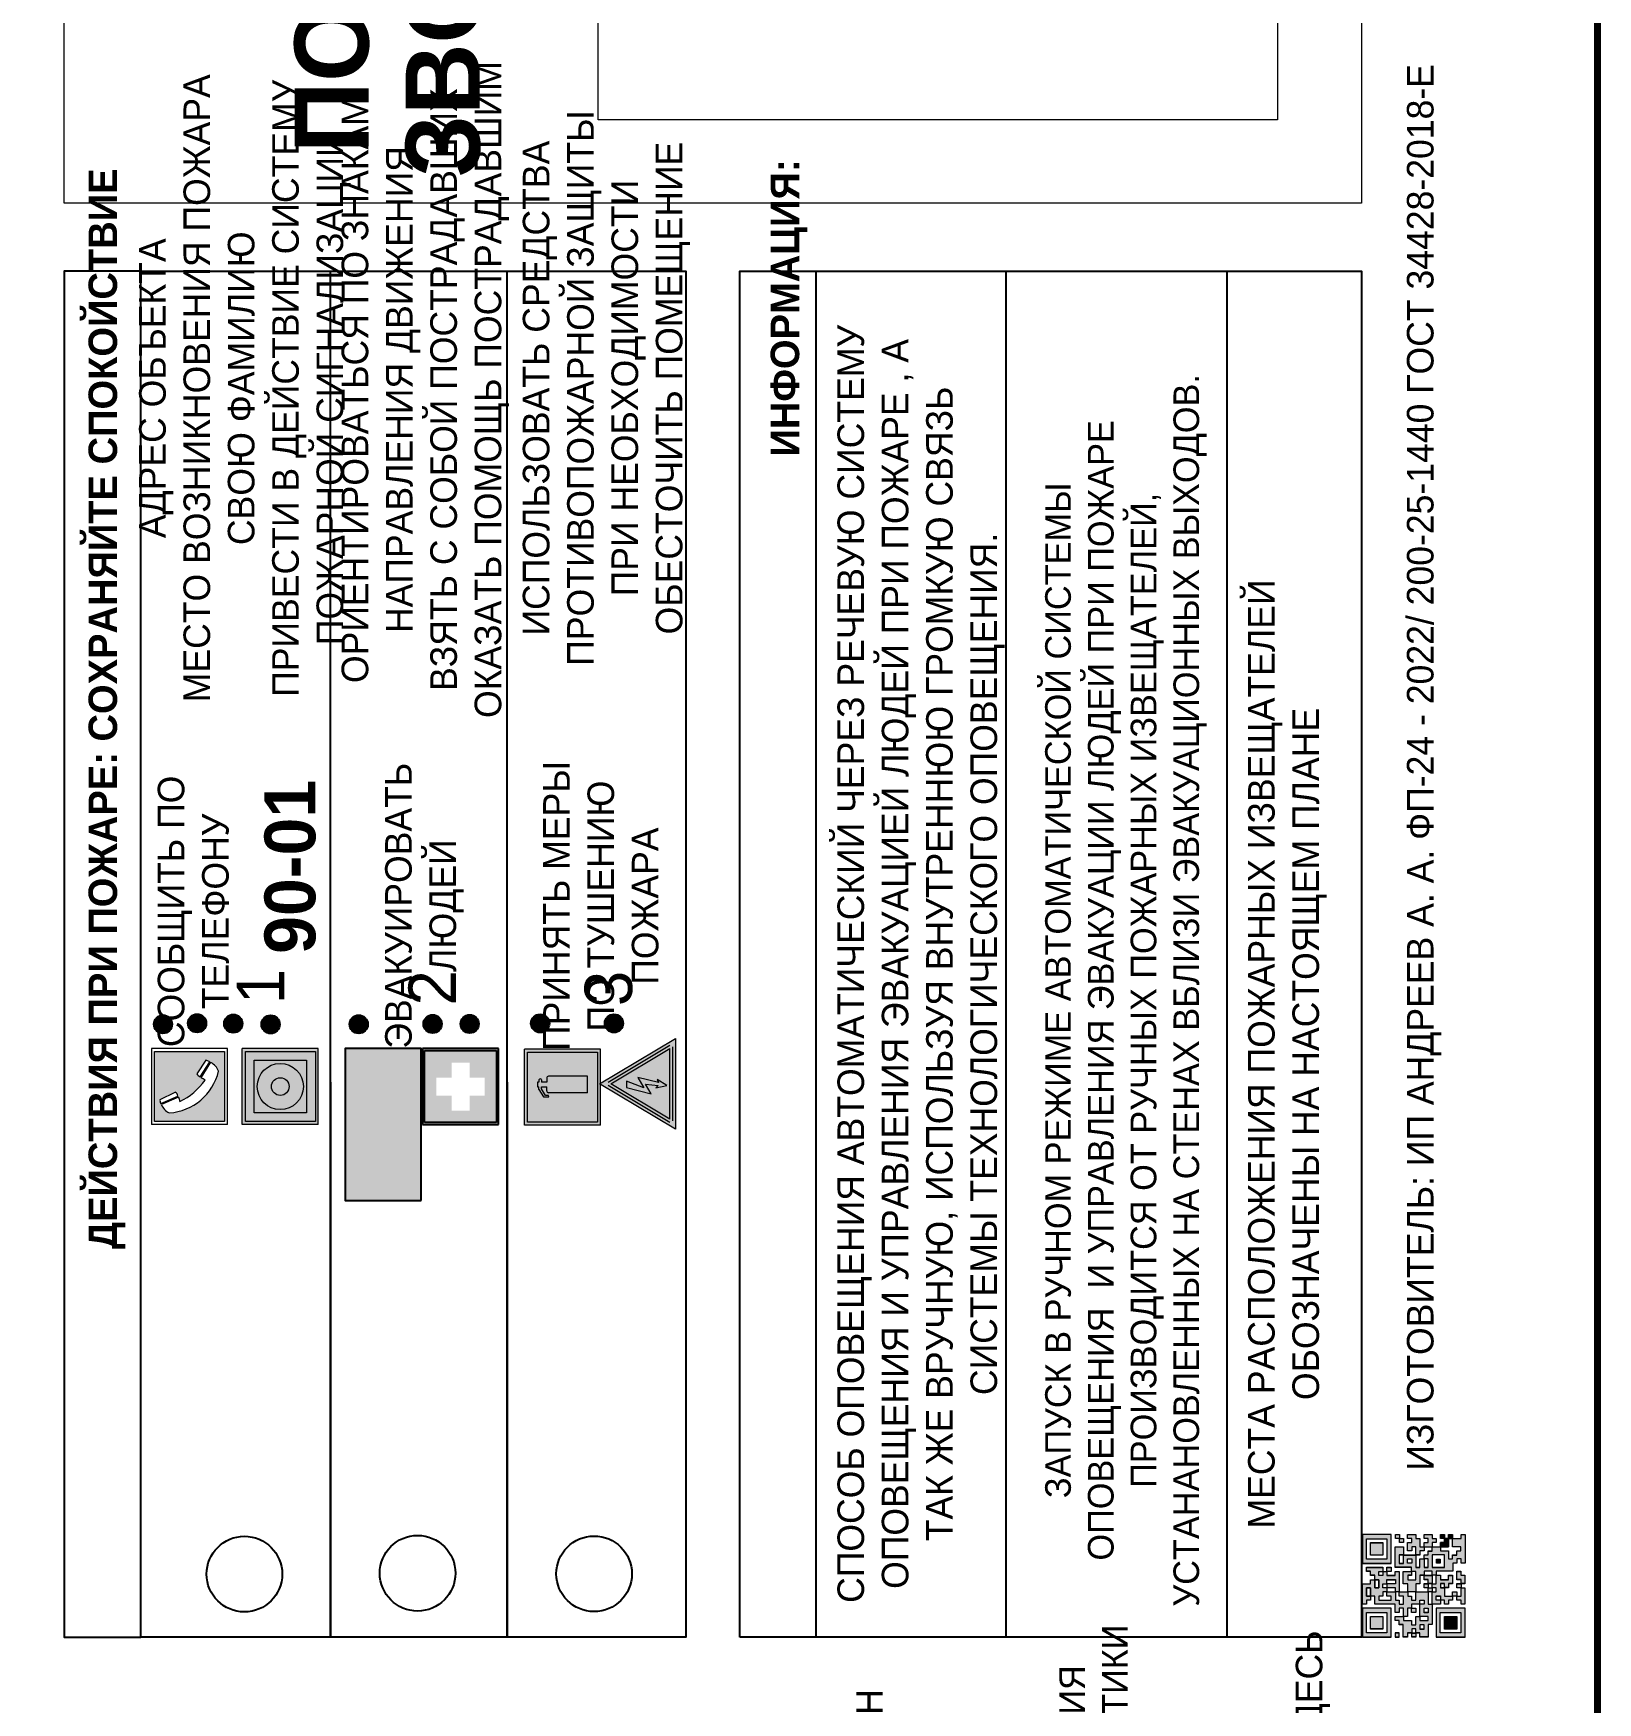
# Model space of a CAD drawing. Header units: millimetres. Extents: x 13114 to 67229, y 22859 to 38520.
# Drawn here: x 27997.8 to 28162.5, y 25078.1 to 25253.8 of the extents above; entities that cross this region are included whole.
import ezdxf

# ---------------------------------------------------------------- set-up
doc = ezdxf.new("R2010")
doc.units = ezdxf.units.MM
doc.styles.add('обычный', font='arial.ttf')

# ---------------------------------------------------------------- blocks, each defined once
blk = doc.blocks.new('A$C3E6D3DDE')
at = {"lineweight": 5}
h = blk.add_hatch(color=40, dxfattribs=at)
h.paths.add_polyline_path([(24.1, 1.45), (16.46, -11.35), (31.74, -11.35)])
h.paths.add_polyline_path([(24.09, -0.46), (30.03, -10.41), (18.14, -10.41)], flags=16)
h.paths.add_polyline_path([(24.54, -3.08), (23.41, -6.02), (25.13, -5.01), (24.33, -8.5), (24.82, -8.27), (23.79, -9.86), (23.4, -8.04), (23.8, -8.43), (24.04, -6.29), (22.39, -7.25), (23.44, -3.08)], flags=0)
h = blk.add_hatch(color=256, dxfattribs=at)
h.paths.add_polyline_path([(24.37, 0.03, 0.567511), (23.82, 0.03), (17.59, -10.4, 0.582454), (17.86, -10.88), (30.32, -10.88, 0.582149), (30.6, -10.4)])
h.paths.add_polyline_path([(24.09, -0.46), (18.14, -10.41), (30.03, -10.41)], flags=16)
h.paths.add_polyline_path([(24.54, -3.08), (23.41, -6.02), (25.13, -5.01), (24.33, -8.5), (24.82, -8.27), (23.79, -9.86), (23.4, -8.04), (23.8, -8.43), (24.04, -6.29), (22.39, -7.25), (23.44, -3.08)], flags=0)
h = blk.add_hatch(color=40, dxfattribs=at)
h.paths.add_polyline_path([(24.09, -0.46), (18.14, -10.41), (30.03, -10.41)])
h.paths.add_polyline_path([(24.82, -8.27), (23.79, -9.86), (23.4, -8.04), (23.8, -8.43), (24.04, -6.29), (22.39, -7.25), (23.44, -3.08), (24.54, -3.08), (23.41, -6.02), (25.13, -5.01), (24.33, -8.5)], flags=16)
at = {"color": 40, "lineweight": 5}
for p, q in [((16.46, -11.35), (24.1, 1.45)), ((24.1, 1.45), (31.74, -11.35))]:
    blk.add_line(p, q, dxfattribs=at)
at = {"lineweight": 5}
for p, q in [((17.59, -10.4), (23.82, 0.03)), ((24.37, 0.03), (30.6, -10.4)), ((18.14, -10.41), (24.09, -0.46)), ((24.09, -0.46), (30.03, -10.41)), ((23.44, -3.08), (22.39, -7.25)), ((23.41, -6.02), (24.54, -3.08)), ((25.13, -5.01), (23.41, -6.02)), ((24.54, -3.08), (23.44, -3.08)), ((24.33, -8.5), (25.13, -5.01)), ((22.39, -7.25), (24.04, -6.29)), ((23.8, -8.43), (23.4, -8.04)), ((23.4, -8.04), (23.79, -9.86)), ((23.79, -9.86), (24.82, -8.27)), ((24.04, -6.29), (23.8, -8.43)), ((24.82, -8.27), (24.33, -8.5)), ((17.86, -10.88), (30.32, -10.88)), ((18.14, -10.41), (30.03, -10.41))]:
    blk.add_line(p, q, dxfattribs=at)
at = {"color": 50, "lineweight": 5}
blk.add_line((31.74, -11.35), (16.46, -11.35), dxfattribs=at)
blk = doc.blocks.new('QR')
at = {"lineweight": 0}
h = blk.add_hatch(color=256, dxfattribs=at)
h.dxf.hatch_style = 1
h.paths.add_polyline_path([(9241.16, 2687.38), (9242.01, 2687.38), (9242.01, 2687.83), (9241.59, 2687.83), (9241.59, 2688.68), (9239.45, 2688.68), (9239.45, 2688.25), (9239.86, 2688.25), (9239.86, 2687.83), (9240.29, 2687.83), (9240.29, 2688.25), (9241.16, 2688.25), (9241.16, 2687.83), (9240.29, 2687.83), (9240.29, 2687.38), (9239.45, 2687.38), (9239.45, 2685.22), (9238.57, 2685.22), (9238.57, 2684.8), (9239.02, 2684.8), (9239.02, 2684.37), (9238.13, 2684.37), (9238.13, 2683.92), (9239.02, 2683.92), (9239.02, 2683.5), (9239.44, 2683.5), (9239.44, 2682.64), (9239.87, 2682.64), (9239.87, 2682.18), (9239.44, 2682.18), (9239.44, 2682.64), (9238.13, 2682.64), (9238.13, 2681.76), (9237.71, 2681.76), (9237.71, 2682.64), (9238.13, 2682.64), (9238.13, 2683.07), (9237.27, 2683.07), (9237.27, 2683.51), (9237.71, 2683.51), (9237.71, 2684.37), (9238.13, 2684.37), (9238.13, 2685.22), (9237.71, 2685.22), (9237.71, 2684.8), (9237.28, 2684.8), (9237.28, 2684.38), (9235.98, 2684.38), (9235.98, 2683.92), (9236.4, 2683.92), (9236.4, 2683.49), (9236.84, 2683.49), (9236.84, 2683.07), (9236.4, 2683.07), (9236.4, 2682.64), (9235.98, 2682.64), (9235.98, 2681.76), (9237.29, 2681.76), (9237.29, 2681.33), (9239.43, 2681.33), (9239.43, 2681.76), (9240.74, 2681.76), (9240.74, 2683.05), (9239.87, 2683.05), (9239.87, 2683.5), (9240.29, 2683.5), (9240.29, 2683.91), (9240.74, 2683.91), (9240.74, 2684.81), (9240.29, 2684.81), (9240.29, 2684.79), (9240.29, 2684.37), (9239.45, 2684.37), (9239.45, 2684.8), (9239.87, 2684.8), (9239.87, 2685.21), (9240.74, 2685.21), (9240.74, 2686.1), (9240.29, 2686.1), (9240.29, 2685.64), (9239.86, 2685.64), (9239.86, 2686.95), (9240.29, 2686.95), (9240.29, 2686.52), (9240.74, 2686.52), (9240.74, 2686.1), (9241.16, 2686.1), (9241.16, 2686.53), (9241.59, 2686.53), (9241.59, 2686.1), (9242.02, 2686.1), (9242.02, 2685.21), (9241.59, 2685.21), (9241.59, 2686.1), (9241.16, 2686.1), (9241.16, 2685.21), (9240.74, 2685.21), (9240.74, 2684.81), (9242.89, 2684.81), (9242.89, 2685.22), (9242.47, 2685.22), (9242.47, 2686.11), (9242.89, 2686.11), (9242.89, 2686.52), (9242.46, 2686.52), (9242.46, 2686.95), (9242.89, 2686.95), (9242.89, 2686.52), (9243.32, 2686.52), (9243.32, 2688.26), (9242.9, 2688.26), (9242.9, 2687.83), (9242.47, 2687.83), (9242.47, 2687.38), (9242.01, 2687.38), (9242.01, 2686.94), (9241.16, 2686.94)])
h.paths.add_polyline_path([(9239.02, 2682.18), (9239.02, 2681.76), (9238.54, 2681.76), (9238.54, 2682.18)], flags=16)
h.paths.add_polyline_path([(9237.27, 2682.65), (9237.27, 2682.19), (9236.83, 2682.19), (9236.83, 2682.65)], flags=16)
h = blk.add_hatch(color=256, dxfattribs=at)
h.dxf.hatch_style = 1
h.paths.add_polyline_path([(9238.15, 2687.83), (9236.83, 2687.83), (9236.83, 2686.52), (9238.15, 2686.52)], flags=0)
h.paths.add_polyline_path([(9239.01, 2685.65), (9239.01, 2688.68), (9235.98, 2688.68), (9235.98, 2685.65)])
h.paths.add_polyline_path([(9236.41, 2686.1), (9236.41, 2688.26), (9238.56, 2688.26), (9238.56, 2686.1)], flags=16)
h.paths.add_polyline_path([(9236.83, 2686.52), (9236.83, 2687.83), (9238.15, 2687.83), (9238.15, 2686.52)], flags=0)
h = blk.add_hatch(color=256, dxfattribs=at)
h.dxf.hatch_style = 1
h.paths.add_polyline_path([(9238.15, 2686.52), (9238.15, 2687.83), (9236.83, 2687.83), (9236.83, 2686.52)])
h.paths.add_polyline_path([(9245.91, 2686.52), (9245.91, 2687.83), (9244.59, 2687.83), (9244.59, 2686.52)], flags=0)
h.paths.add_polyline_path([(9246.77, 2685.65), (9246.77, 2688.68), (9243.74, 2688.68), (9243.74, 2685.65)])
h.paths.add_polyline_path([(9244.17, 2686.1), (9244.17, 2688.26), (9246.32, 2688.26), (9246.32, 2686.1)], flags=16)
h.paths.add_polyline_path([(9244.59, 2686.52), (9244.59, 2687.83), (9245.91, 2687.83), (9245.91, 2686.52)], flags=0)
h = blk.add_hatch(color=256, dxfattribs=at)
h.dxf.hatch_style = 1
h.paths.add_polyline_path([(9240.75, 2681.76), (9240.75, 2681.35), (9241.17, 2681.35), (9241.17, 2681.76)])
h.paths.add_polyline_path([(9241.6, 2682.18), (9241.17, 2682.18), (9241.17, 2681.76), (9241.6, 2681.76)])
h.paths.add_polyline_path([(9242.47, 2681.34), (9242.47, 2682.19), (9242.02, 2682.19), (9242.02, 2681.76), (9241.6, 2681.76), (9241.6, 2681.34)])
h.paths.add_polyline_path([(9239.87, 2678.3), (9239.44, 2678.3), (9239.44, 2677.89), (9241.17, 2677.89), (9241.17, 2678.3), (9240.28, 2678.3), (9240.28, 2678.73), (9239.87, 2678.73)])
h.paths.add_polyline_path([(9240.75, 2678.73), (9240.75, 2679.19), (9240.28, 2679.19), (9240.28, 2678.73)])
h.paths.add_polyline_path([(9241.6, 2678.73), (9241.17, 2678.73), (9241.17, 2678.3), (9241.6, 2678.3)])
h.paths.add_polyline_path([(9242.02, 2678.3), (9241.6, 2678.3), (9241.6, 2677.89), (9242.48, 2677.89), (9242.48, 2678.31), (9242.9, 2678.31), (9242.9, 2678.73), (9242.02, 2678.73)])
h.paths.add_polyline_path([(9246.36, 2684.37), (9246.36, 2684.79), (9245.93, 2684.79), (9245.93, 2684.37)])
h.paths.add_polyline_path([(9246.78, 2685.2), (9246.36, 2685.2), (9246.36, 2684.79), (9246.78, 2684.79)])
h.paths.add_polyline_path([(9245.91, 2687.83), (9244.59, 2687.83), (9244.59, 2686.52), (9245.91, 2686.52)])
h = blk.add_hatch(color=256, dxfattribs=at)
h.dxf.hatch_style = 1
h.paths.add_polyline_path([(9243.32, 2686.11), (9242.89, 2686.11), (9242.89, 2685.64), (9243.32, 2685.64)])
h.paths.add_polyline_path([(9239.02, 2683.07), (9239.02, 2683.5), (9238.56, 2683.5), (9238.56, 2683.07)])
h.paths.add_polyline_path([(9236.4, 2684.8), (9236.4, 2685.22), (9235.98, 2685.22), (9235.98, 2684.8)])
h.paths.add_polyline_path([(9236.4, 2683.07), (9236.4, 2683.49), (9235.98, 2683.49), (9235.98, 2683.07)])
h = blk.add_hatch(color=256, dxfattribs=at)
h.dxf.hatch_style = 1
h.paths.add_polyline_path([(9243.32, 2682.64), (9243.32, 2683.07), (9244.62, 2683.07), (9244.62, 2684.37), (9243.74, 2684.37), (9243.74, 2684.8), (9244.62, 2684.8), (9244.62, 2684.37), (9245.48, 2684.37), (9245.48, 2685.22), (9243.32, 2685.22), (9243.32, 2683.5), (9242.89, 2683.5), (9242.89, 2683.06), (9242.01, 2683.06), (9242.01, 2683.91), (9242.47, 2683.91), (9242.47, 2683.5), (9242.89, 2683.5), (9242.89, 2684.38), (9241.59, 2684.38), (9241.59, 2683.91), (9240.74, 2683.91), (9240.74, 2683.05), (9241.59, 2683.05), (9241.59, 2682.64), (9242.47, 2682.64), (9242.47, 2682.19), (9242.91, 2682.19), (9242.91, 2681.34), (9242.48, 2681.34), (9242.48, 2680.91), (9242.91, 2680.91), (9242.91, 2679.17), (9243.75, 2679.17), (9243.75, 2678.73), (9244.2, 2678.73), (9244.2, 2678.3), (9243.75, 2678.3), (9243.75, 2677.88), (9246.78, 2677.88), (9246.78, 2678.3), (9246.35, 2678.3), (9246.35, 2679.19), (9245.48, 2679.19), (9245.48, 2678.31), (9245.05, 2678.31), (9245.05, 2678.73), (9244.62, 2678.73), (9244.62, 2679.19), (9244.2, 2679.19), (9244.2, 2679.61), (9245.05, 2679.61), (9245.05, 2680.46), (9245.48, 2680.46), (9245.48, 2681.34), (9245.04, 2681.34), (9245.04, 2681.76), (9244.63, 2681.76), (9244.63, 2682.19), (9244.21, 2682.19), (9244.21, 2681.76), (9243.32, 2681.76), (9243.32, 2682.19), (9244.21, 2682.19), (9244.21, 2682.64)])
h.paths.add_polyline_path([(9243.75, 2683.49), (9243.75, 2683.92), (9244.21, 2683.92), (9244.21, 2683.49)], flags=16)
h.paths.add_polyline_path([(9243.32, 2681.34), (9244.63, 2681.34), (9244.63, 2680.04), (9243.32, 2680.04)], flags=16)
h.paths.add_polyline_path([(9243.76, 2680.89), (9244.18, 2680.89), (9244.18, 2680.48), (9243.76, 2680.48)], flags=0)
h = blk.add_hatch(color=256, dxfattribs=at)
h.dxf.hatch_style = 1
h.paths.add_polyline_path([(9246.36, 2683.07), (9246.78, 2683.07), (9246.78, 2683.92), (9246.36, 2683.92), (9246.36, 2683.49), (9245.92, 2683.49), (9245.92, 2683.92), (9245.06, 2683.92), (9245.06, 2683.49), (9245.48, 2683.49), (9245.48, 2683.07), (9244.62, 2683.07), (9244.62, 2682.65), (9245.05, 2682.65), (9245.05, 2682.18), (9245.48, 2682.18), (9245.48, 2682.65), (9246.36, 2682.65)])
h.paths.add_polyline_path([(9246.78, 2682.18), (9246.36, 2682.18), (9246.36, 2681.75), (9245.92, 2681.75), (9245.92, 2682.18), (9245.48, 2682.18), (9245.48, 2681.34), (9245.48, 2681.34), (9245.94, 2681.34), (9245.94, 2680.91), (9246.36, 2680.91), (9246.36, 2681.34), (9246.78, 2681.34)])
h = blk.add_hatch(color=256, dxfattribs=at)
h.dxf.hatch_style = 1
h.paths.add_polyline_path([(9235.98, 2680.9), (9235.98, 2677.86), (9239.02, 2677.86), (9239.02, 2680.9)])
h.paths.add_polyline_path([(9238.57, 2680.48), (9238.57, 2678.32), (9236.41, 2678.32), (9236.41, 2680.48)], flags=16)
h.paths.add_polyline_path([(9238.15, 2680.05), (9238.15, 2678.74), (9236.83, 2678.74), (9236.83, 2680.05)], flags=0)
h = blk.add_hatch(color=256, dxfattribs=at)
h.dxf.hatch_style = 1
h.paths.add_polyline_path([(9238.15, 2680.05), (9236.83, 2680.05), (9236.83, 2678.74), (9238.15, 2678.74)])
h = blk.add_hatch(color=256, dxfattribs=at)
h.dxf.hatch_style = 1
h.paths.add_polyline_path([(9242.02, 2680.46), (9242.48, 2680.46), (9242.48, 2680.91), (9241.58, 2680.91), (9241.58, 2681.35), (9241.17, 2681.35), (9241.17, 2680.91), (9240.75, 2680.91), (9240.75, 2681.33), (9239.43, 2681.33), (9239.43, 2680.46), (9239.86, 2680.46), (9239.86, 2680.92), (9240.3, 2680.92), (9240.3, 2680.46), (9239.86, 2680.46), (9239.86, 2680.04), (9239.44, 2680.04), (9239.44, 2679.62), (9239.86, 2679.62), (9239.86, 2679.19), (9240.29, 2679.19), (9240.29, 2680.03), (9241.18, 2680.03), (9241.18, 2680.47), (9241.6, 2680.47), (9241.6, 2680.03), (9241.18, 2680.03), (9241.18, 2679.61), (9241.6, 2679.61), (9241.6, 2679.19), (9242.47, 2679.19), (9242.47, 2679.6), (9242.02, 2679.6)])
h = blk.add_hatch(color=256, dxfattribs=at)
h.dxf.hatch_style = 1
h.paths.add_polyline_path([(9244.18, 2680.48), (9244.18, 2680.89), (9243.76, 2680.89), (9243.76, 2680.48)])
h = blk.add_hatch(color=256, dxfattribs=at)
h.dxf.hatch_style = 1
h.paths.add_polyline_path([(9245.93, 2680.04), (9245.93, 2680.46), (9245.48, 2680.46), (9245.48, 2679.62), (9246.35, 2679.62), (9246.35, 2680.04)])
h.paths.add_polyline_path([(9246.78, 2680.04), (9246.78, 2680.46), (9246.35, 2680.46), (9246.35, 2680.04)])
h.paths.add_polyline_path([(9246.78, 2679.18), (9246.78, 2679.62), (9246.35, 2679.62), (9246.35, 2679.18)])
for points in [[(9237.71, 2685.22), (9238.13, 2685.22), (9238.13, 2684.37), (9237.71, 2684.37), (9237.71, 2683.51), (9237.27, 2683.51), (9237.27, 2683.07), (9238.13, 2683.07), (9238.13, 2682.64), (9237.71, 2682.64), (9237.71, 2681.76), (9238.13, 2681.76), (9238.13, 2682.64), (9239.44, 2682.64), (9239.44, 2683.5), (9239.02, 2683.5), (9239.02, 2683.07), (9238.56, 2683.07), (9238.56, 2683.5), (9239.02, 2683.5), (9239.02, 2683.92), (9238.13, 2683.92), (9238.13, 2684.37), (9239.02, 2684.37), (9239.02, 2684.8), (9238.57, 2684.8), (9238.57, 2685.22), (9239.45, 2685.22), (9239.45, 2687.38), (9240.29, 2687.38), (9240.29, 2687.83), (9239.86, 2687.83), (9239.86, 2688.25), (9239.45, 2688.25), (9239.45, 2688.68), (9241.59, 2688.68), (9241.59, 2687.83), (9242.01, 2687.83), (9242.01, 2687.38), (9242.47, 2687.38), (9242.47, 2687.83), (9242.9, 2687.83), (9242.9, 2688.26), (9243.32, 2688.26), (9243.32, 2686.52), (9242.89, 2686.52), (9242.89, 2686.11), (9243.32, 2686.11), (9243.32, 2685.64), (9242.89, 2685.64), (9242.89, 2686.11), (9242.47, 2686.11), (9242.47, 2685.22), (9242.89, 2685.22), (9242.89, 2684.81), (9240.74, 2684.81), (9240.74, 2683.91), (9241.59, 2683.91), (9241.59, 2684.38), (9242.89, 2684.38), (9242.89, 2683.5), (9242.47, 2683.5), (9242.47, 2683.91), (9242.01, 2683.91), (9242.01, 2683.06), (9242.89, 2683.06), (9242.89, 2683.5), (9243.32, 2683.5), (9243.32, 2685.22), (9245.48, 2685.22), (9245.48, 2684.37), (9244.62, 2684.37), (9244.62, 2683.07), (9245.48, 2683.07), (9245.48, 2683.49), (9245.06, 2683.49), (9245.06, 2683.92), (9245.92, 2683.92), (9245.92, 2683.49), (9246.36, 2683.49), (9246.36, 2683.92), (9246.78, 2683.92), (9246.78, 2683.07), (9246.36, 2683.07), (9246.36, 2682.65), (9245.48, 2682.65), (9245.48, 2682.18), (9245.92, 2682.18), (9245.92, 2681.75), (9246.36, 2681.75), (9246.36, 2682.18), (9246.78, 2682.18), (9246.78, 2681.34), (9246.36, 2681.34), (9246.36, 2680.91), (9245.94, 2680.91), (9245.94, 2681.34), (9245.48, 2681.34), (9245.48, 2680.46), (9245.93, 2680.46), (9245.93, 2680.04), (9246.35, 2680.04), (9246.35, 2680.46), (9246.78, 2680.46), (9246.78, 2680.04), (9246.78, 2680.04), (9246.35, 2680.04), (9246.35, 2679.62), (9246.78, 2679.62), (9246.78, 2679.18), (9246.35, 2679.18), (9246.35, 2678.3), (9246.78, 2678.3), (9246.78, 2677.88), (9243.75, 2677.88), (9243.75, 2678.3), (9244.2, 2678.3), (9244.2, 2678.73), (9243.75, 2678.73), (9243.75, 2679.17), (9242.91, 2679.17), (9242.91, 2680.91), (9242.48, 2680.91), (9242.48, 2680.46), (9242.02, 2680.46), (9242.02, 2679.6), (9242.47, 2679.6), (9242.47, 2679.19), (9241.6, 2679.19), (9241.6, 2679.61), (9241.18, 2679.61), (9241.18, 2680.03), (9240.29, 2680.03), (9240.29, 2679.19), (9240.75, 2679.19), (9240.75, 2678.73), (9240.28, 2678.73), (9240.28, 2678.3), (9241.17, 2678.3), (9241.17, 2678.73), (9241.6, 2678.73), (9241.6, 2678.3), (9242.02, 2678.3), (9242.02, 2678.73), (9242.9, 2678.73), (9242.9, 2678.31), (9242.48, 2678.31), (9242.48, 2677.89), (9241.6, 2677.89), (9241.6, 2678.3), (9241.17, 2678.3), (9241.17, 2677.89), (9239.44, 2677.89), (9239.44, 2678.3), (9239.87, 2678.3), (9239.87, 2678.73), (9240.28, 2678.73), (9240.28, 2679.19), (9240.29, 2679.19), (9239.86, 2679.19), (9239.86, 2679.62), (9239.44, 2679.62), (9239.44, 2680.04), (9239.86, 2680.04), (9239.86, 2680.46), (9239.43, 2680.46), (9239.43, 2681.33), (9237.29, 2681.33), (9237.29, 2681.76), (9235.98, 2681.76), (9235.98, 2682.64), (9236.4, 2682.64), (9236.4, 2683.07), (9235.98, 2683.07), (9235.98, 2683.49), (9236.4, 2683.49), (9236.4, 2683.92), (9235.98, 2683.92), (9235.98, 2684.38), (9237.28, 2684.38), (9237.28, 2684.8), (9237.71, 2684.8), (9237.71, 2685.22), (9237.92, 2685.22)], [(9240.74, 2686.1), (9240.74, 2686.52), (9240.29, 2686.52), (9240.29, 2686.95), (9239.86, 2686.95), (9239.86, 2685.64), (9240.29, 2685.64), (9240.29, 2686.1), (9240.74, 2686.1), (9240.74, 2686.52)], [(9240.74, 2685.21), (9239.87, 2685.21), (9239.87, 2684.8), (9239.45, 2684.8), (9239.45, 2684.37), (9240.29, 2684.37), (9240.29, 2684.79), (9240.29, 2684.81), (9240.74, 2684.81), (9240.74, 2685.21), (9239.87, 2685.21)], [(9240.74, 2683.91), (9240.29, 2683.91), (9240.29, 2683.5), (9239.87, 2683.5), (9239.87, 2683.05), (9240.74, 2683.05), (9240.74, 2683.91)], [(9244.62, 2684.37), (9244.62, 2684.8), (9243.74, 2684.8), (9243.74, 2684.37), (9244.62, 2684.37)], [(9240.74, 2683.05), (9240.74, 2681.76), (9239.43, 2681.76), (9239.43, 2681.33), (9240.75, 2681.33), (9240.75, 2681.35), (9240.75, 2680.91), (9241.17, 2680.91), (9241.17, 2681.35), (9241.58, 2681.35), (9241.58, 2680.91), (9242.48, 2680.91), (9242.48, 2681.34), (9242.91, 2681.34), (9242.91, 2682.19), (9242.47, 2682.19), (9242.47, 2682.64), (9241.59, 2682.64), (9241.59, 2683.05), (9240.74, 2683.05)], [(9241.6, 2681.76), (9242.02, 2681.76), (9242.02, 2682.19), (9242.47, 2682.19), (9242.47, 2681.34), (9241.6, 2681.34), (9241.6, 2681.76)], [(9244.62, 2683.07), (9243.32, 2683.07), (9243.32, 2682.64), (9244.21, 2682.64), (9244.21, 2682.19), (9243.32, 2682.19), (9243.32, 2681.76), (9244.21, 2681.76), (9244.21, 2682.19), (9244.63, 2682.19), (9244.63, 2681.76), (9245.04, 2681.76), (9245.04, 2681.34), (9245.48, 2681.34)], [(9245.48, 2682.18), (9245.05, 2682.18), (9245.05, 2682.65), (9244.62, 2682.65), (9244.62, 2683.07)], [(9245.48, 2682.18), (9245.48, 2681.34)], [(9239.86, 2680.46), (9239.86, 2680.92), (9240.3, 2680.92), (9240.3, 2680.46), (9239.86, 2680.46)], [(9245.48, 2680.46), (9245.05, 2680.46), (9245.05, 2679.61), (9244.2, 2679.61), (9244.2, 2679.19), (9244.62, 2679.19), (9244.62, 2678.73), (9245.05, 2678.73), (9245.05, 2678.31), (9245.48, 2678.31), (9245.48, 2679.19), (9246.35, 2679.19), (9246.35, 2679.07)], [(9246.35, 2679.62), (9245.48, 2679.62), (9245.48, 2680.46)], [(9245.48, 2680.46), (9245.48, 2679.62), (9246.35, 2679.62), (9246.35, 2680.04), (9245.93, 2680.04), (9245.93, 2680.46), (9245.48, 2680.46), (9245.48, 2679.62)], [(9246.35, 2679.62), (9246.35, 2679.18)]]:
    blk.add_lwpolyline(points, dxfattribs=at)
for points in [[(9235.98, 2685.65), (9239.01, 2685.65), (9239.01, 2688.68), (9235.98, 2688.68)], [(9243.74, 2685.65), (9246.77, 2685.65), (9246.77, 2688.68), (9243.74, 2688.68)], [(9236.41, 2688.26), (9238.56, 2688.26), (9238.56, 2686.1), (9236.41, 2686.1)], [(9236.83, 2687.83), (9238.15, 2687.83), (9238.15, 2686.52), (9236.83, 2686.52)], [(9240.29, 2687.83), (9241.16, 2687.83), (9241.16, 2688.25), (9240.29, 2688.25)], [(9240.29, 2688.25), (9241.16, 2688.25), (9241.16, 2687.83), (9240.29, 2687.83)], [(9242.01, 2687.38), (9241.16, 2687.38), (9241.16, 2686.94), (9242.01, 2686.94)], [(9241.16, 2687.38), (9242.01, 2687.38), (9242.01, 2686.94), (9241.16, 2686.94)], [(9242.89, 2686.52), (9242.46, 2686.52), (9242.46, 2686.95), (9242.89, 2686.95)], [(9244.17, 2688.26), (9246.32, 2688.26), (9246.32, 2686.1), (9244.17, 2686.1)], [(9244.59, 2687.83), (9245.91, 2687.83), (9245.91, 2686.52), (9244.59, 2686.52)], [(9235.98, 2684.8), (9236.4, 2684.8), (9236.4, 2685.22), (9235.98, 2685.22)], [(9241.16, 2686.1), (9240.74, 2686.1), (9240.74, 2685.21), (9241.16, 2685.21)], [(9241.16, 2686.53), (9241.59, 2686.53), (9241.59, 2686.1), (9241.16, 2686.1)], [(9241.59, 2686.1), (9242.02, 2686.1), (9242.02, 2685.21), (9241.59, 2685.21)], [(9246.36, 2685.2), (9246.78, 2685.2), (9246.78, 2684.79), (9246.36, 2684.79)], [(9236.4, 2683.07), (9236.84, 2683.07), (9236.84, 2683.49), (9236.4, 2683.49)], [(9243.75, 2683.92), (9244.21, 2683.92), (9244.21, 2683.49), (9243.75, 2683.49)], [(9245.93, 2684.79), (9246.36, 2684.79), (9246.36, 2684.37), (9245.93, 2684.37)], [(9236.83, 2682.19), (9237.27, 2682.19), (9237.27, 2682.65), (9236.83, 2682.65)], [(9238.54, 2682.18), (9239.02, 2682.18), (9239.02, 2681.76), (9238.54, 2681.76)], [(9239.44, 2682.64), (9239.87, 2682.64), (9239.87, 2682.18), (9239.44, 2682.18)], [(9240.75, 2681.76), (9241.17, 2681.76), (9241.17, 2681.35), (9240.75, 2681.35)], [(9241.17, 2682.18), (9241.6, 2682.18), (9241.6, 2681.76), (9241.17, 2681.76)], [(9235.98, 2677.86), (9239.02, 2677.86), (9239.02, 2680.9), (9235.98, 2680.9)], [(9236.41, 2680.48), (9238.57, 2680.48), (9238.57, 2678.32), (9236.41, 2678.32)], [(9236.83, 2680.05), (9238.15, 2680.05), (9238.15, 2678.74), (9236.83, 2678.74)], [(9241.18, 2680.03), (9241.6, 2680.03), (9241.6, 2680.47), (9241.18, 2680.47)], [(9243.32, 2680.04), (9244.63, 2680.04), (9244.63, 2681.34), (9243.32, 2681.34)], [(9243.76, 2680.89), (9244.18, 2680.89), (9244.18, 2680.48), (9243.76, 2680.48)]]:
    blk.add_lwpolyline(points, close=True, dxfattribs=at)
blk = doc.blocks.new('A$C456E1F9C')
at = {"lineweight": 5}
h = blk.add_hatch(color=242, dxfattribs=at)
h.paths.add_polyline_path([(0.51, -1.47), (0.51, -13.26), (12.29, -13.26), (12.29, -1.47)])
h.paths.add_polyline_path([(5.42, -4.95, -0.254479), (4.78, -5.4), (3.52, -2.53, -0.209735), (4.23, -2.4)], flags=16)
h.paths.add_polyline_path([(8.53, -8.6), (10.87, -10.17), (10.54, -10.76), (8.03, -9.13, -0.192251)], flags=16)
h.paths.add_polyline_path([(4.61, -5.49, 0.005518), (3.87, -5.72, 0.128647), (7.49, -10.01, 0.00809), (7.83, -9.33), (10.47, -10.97, -0.16736), (8.99, -12.25, -0.327862), (1.95, -3.95, -0.166952), (3.36, -2.62)], flags=16)
at = {"color": 242, "lineweight": 5}
for p, q in [((0, -13.77), (0, -0.97)), ((12.8, -0.97), (0, -0.97)), ((4.61, -5.49), (3.36, -2.62)), ((3.52, -2.53), (4.78, -5.4)), ((4.23, -2.4), (5.42, -4.95)), ((12.8, -13.77), (12.8, -0.97)), ((7.83, -9.33), (10.47, -10.97)), ((8.03, -9.13), (10.54, -10.76)), ((10.81, -10.12), (8.53, -8.6)), ((10.54, -10.76), (10.8, -10.3)), ((10.8, -10.3), (10.81, -10.12)), ((0, -13.77), (12.8, -13.77))]:
    blk.add_line(p, q, dxfattribs=at)
blk.add_lwpolyline([(0.51, -1.47), (12.29, -1.47), (12.29, -13.26), (0.51, -13.26)], close=True, dxfattribs=at)
for centre, radius, start, end in [((4.59, -5.34), 2.99, 114.2845, 152.1974), ((4.02, -3.27), 0.891, 76.3284, 123.7092), ((11.12, -3.31), 9.19, 183.9915, 256.6009), ((14.98, -39.1), 35.17, 107.1487, 108.4135), ((4.68, -4.59), 0.824, 276.9621, 334.0723), ((13.86, -0.94), 11.08, 205.5536, 234.8762), ((-13.31, 0.8), 23.44, 332.5487, 334.4027), ((8.94, -9.5), 0.989, 114.4092, 157.9388), ((7.87, -9.46), 3, 291.9291, 329.9329)]:
    blk.add_arc(centre, radius, start, end, dxfattribs=at)
blk = doc.blocks.new('A$C54414219')
at = {"true_color": 0xffffff}
h = blk.add_hatch(color=7, dxfattribs=at)
h.paths.add_polyline_path([(2.39, -9.45), (2.39, -18.3), (11.23, -18.3), (11.23, -9.45)], flags=0)
h.paths.add_polyline_path([(10.71, -13.87, -1), (2.92, -13.87, -1)], flags=0)
h.paths.add_polyline_path([(8.3, -13.87, -1), (5.33, -13.87, -1)], flags=0)
h.paths.add_polyline_path([(0.41, -7.47), (0.41, -20.27), (13.21, -20.27), (13.21, -7.47)])
h.paths.add_polyline_path([(0.92, -19.77), (12.71, -19.77), (12.71, -7.98), (0.92, -7.98)], flags=16)
h.paths.add_polyline_path([(11.23, -9.45), (11.23, -18.3), (2.39, -18.3), (2.39, -9.45)], flags=0)
at = {"lineweight": 5}
h = blk.add_hatch(color=242, dxfattribs=at)
h.paths.add_polyline_path([(12.71, -7.98), (0.92, -7.98), (0.92, -19.77), (12.71, -19.77)])
h.paths.add_polyline_path([(11.23, -18.3), (2.39, -18.3), (2.39, -9.45), (11.23, -9.45)], flags=16)
h.paths.add_polyline_path([(10.71, -13.87, -1), (2.92, -13.87, -1)], flags=0)
h.paths.add_polyline_path([(8.3, -13.87, -1), (5.33, -13.87, -1)], flags=0)
at = {"true_color": 0xffffff}
h = blk.add_hatch(color=7, dxfattribs=at)
h.paths.add_polyline_path([(2.39, -9.45), (2.39, -18.3), (11.23, -18.3), (11.23, -9.45)])
h.paths.add_polyline_path([(10.71, -13.87, -1), (2.92, -13.87, -1)], flags=16)
h.paths.add_polyline_path([(8.3, -13.87, -1), (5.33, -13.87, -1)], flags=0)
at = {"lineweight": 5}
h = blk.add_hatch(color=242, dxfattribs=at)
h.paths.add_polyline_path([(2.92, -13.87, 1), (10.71, -13.87, 1)])
h.paths.add_polyline_path([(8.3, -13.87, -1), (5.33, -13.87, -1)], flags=16)
at = {"color": 242, "lineweight": 5}
for p, q in [((0.41, -20.27), (0.41, -7.47)), ((0.41, -7.47), (13.21, -7.47)), ((0.41, -7.47), (13.21, -7.47)), ((13.21, -20.27), (13.21, -7.47)), ((0.41, -20.27), (13.21, -20.27))]:
    blk.add_line(p, q, dxfattribs=at)
for points in [[(0.92, -7.98), (12.71, -7.98), (12.71, -19.77), (0.92, -19.77)], [(2.39, -9.45), (11.23, -9.45), (11.23, -18.3), (2.39, -18.3)]]:
    blk.add_lwpolyline(points, close=True, dxfattribs=at)
for radius in [3.89, 1.49]:
    blk.add_circle((6.81, -13.87), radius, dxfattribs=at)
blk = doc.blocks.new('A$C32E8229D')
at = {"true_color": 0xffffff}
blk.add_hatch(color=7, dxfattribs=at).paths.add_polyline_path([(0, 0), (0, -8), (16, -8), (16, 0)])
h = blk.add_hatch(color=126)
h.paths.add_polyline_path([(0.2, -0.2), (15.8, -0.2), (15.8, -7.8), (0.2, -7.8)])
h.paths.add_polyline_path([(13.49, -2.05), (12.08, -2.05), (11.37, -2.63, 0.162397), (11.29, -2.84), (11.29, -3.63), (10.35, -3.63), (10.35, -4.05), (11.68, -4.05), (11.68, -3.48), (12.26, -4.28), (11.29, -5.1), (11.29, -6.78), (11.85, -6.78), (11.85, -5.44), (12.8, -4.64), (12.8, -5.94), (14.46, -5.94), (14.46, -5.39), (13.45, -5.39), (13.45, -3.97), (12.46, -2.59), (13.15, -2.59), (13.69, -3.34), (14.18, -3)], flags=16)
h.paths.add_polyline_path([(10.74, -1.82, 1), (11.8, -1.82, 1)], flags=16)
h.paths.add_polyline_path([(9.39, -3.59), (5.99, -3.59), (6.56, -3.03), (5.91, -3.03), (5.1, -3.83), (5.91, -4.64), (6.56, -4.64), (5.99, -4.09), (9.39, -4.09)], flags=16)
h.paths.add_polyline_path([(4.29, -1.08), (1.72, -1.08), (1.72, -6.6), (4.29, -6.6)], flags=16)
at = {"color": 126}
blk.add_lwpolyline([(16, -8), (0, -8), (0, 0), (16, 0)], close=True, dxfattribs=at)
blk = doc.blocks.new('A$C18900ED3')
h = blk.add_hatch(color=126)
h.paths.add_polyline_path([(-0.18, -0.18), (-7.02, -0.18), (-7.02, -7.02), (-0.18, -7.02)])
h.paths.add_polyline_path([(-5.89, -4.46), (-5.89, -2.77), (-4.46, -2.77), (-4.46, -1.31), (-2.77, -1.31), (-2.77, -2.77), (-1.33, -2.77), (-1.33, -4.46), (-2.77, -4.46), (-2.77, -5.89), (-4.46, -5.89), (-4.46, -4.46)], flags=16)
at = {"color": 126}
for p, q in [((-7.2, 0), (-7.2, -7.2)), ((0, 0), (-7.2, 0)), ((0, -7.2), (0, 0)), ((-7.02, -7.02), (-7.02, -0.18)), ((-7.02, -0.18), (-0.18, -0.18)), ((-0.18, -0.18), (-0.18, -7.02)), ((-7.2, -7.2), (0, -7.2)), ((-0.18, -7.02), (-7.02, -7.02))]:
    blk.add_line(p, q, dxfattribs=at)
blk = doc.blocks.new('A$C3AD82952')
at = {"true_color": 0xf5f5ff}
h = blk.add_hatch(color=7, dxfattribs=at)
h.dxf.hatch_style = 1
h.paths.add_polyline_path([(8.21, 8.73, 0.414214), (7.89, 9.05), (7.22, 9.05), (7.22, 9.92), (7.59, 9.92, 1), (7.57, 10.36), (7.22, 10.36), (7.22, 10.6), (6.43, 10.6), (6.43, 10.36), (6.01, 10.36), (4.74, 9.59), (4.74, 8.69), (4.98, 8.73), (4.98, 9.26), (6.12, 9.91), (6.43, 9.91), (6.43, 9.05), (5.76, 9.05, 0.414214), (5.44, 8.73), (5.44, 2.2), (8.21, 2.2)], flags=0)
h.paths.add_polyline_path([(12.8, 12.8), (0, 12.8), (0, 0), (12.8, 0)])
h.paths.add_polyline_path([(0.51, 12.29), (12.29, 12.29), (12.29, 0.51), (0.51, 0.51)], flags=16)
h.paths.add_polyline_path([(4.74, 9.59), (6.01, 10.36), (6.43, 10.36), (6.43, 10.6), (7.22, 10.6), (7.22, 10.36), (7.59, 10.36, -0.94586), (7.59, 9.92), (7.22, 9.92), (7.22, 9.05), (7.89, 9.05, -0.414214), (8.21, 8.73), (8.21, 2.2), (5.44, 2.2), (5.44, 8.73, -0.414214), (5.76, 9.05), (6.43, 9.05), (6.43, 9.91), (6.12, 9.91), (4.98, 9.26), (4.98, 8.73), (4.74, 8.69)], flags=0)
h = blk.add_hatch(color=242)
h.dxf.hatch_style = 1
h.paths.add_polyline_path([(12.29, 12.29), (0.51, 12.29), (0.51, 0.51), (12.29, 0.51)])
h.paths.add_polyline_path([(4.74, 8.69), (4.74, 9.59), (6.01, 10.36), (6.43, 10.36), (6.43, 10.6), (7.22, 10.6), (7.22, 10.36), (7.59, 10.36, -0.94586), (7.59, 9.92), (7.22, 9.92), (7.22, 9.05), (7.89, 9.05, -0.414214), (8.21, 8.73), (8.21, 2.2), (5.44, 2.2), (5.44, 8.73, -0.414214), (5.76, 9.05), (6.43, 9.05), (6.43, 9.91), (6.12, 9.91), (4.98, 9.26), (4.98, 8.73)], flags=16)
h = blk.add_hatch(color=7, dxfattribs=at)
h.dxf.hatch_style = 1
h.paths.add_polyline_path([(8.21, 8.73, 0.414214), (7.89, 9.05), (7.22, 9.05), (7.22, 9.92), (7.59, 9.92, 1), (7.57, 10.36), (7.22, 10.36), (7.22, 10.6), (6.43, 10.6), (6.43, 10.36), (6.01, 10.36), (4.74, 9.59), (4.74, 8.69), (4.98, 8.73), (4.98, 9.26), (6.12, 9.91), (6.43, 9.91), (6.43, 9.05), (5.76, 9.05, 0.414214), (5.44, 8.73), (5.44, 2.2), (8.21, 2.2)])
at = {"color": 242, "lineweight": 5}
for p, q in [((0, 0), (0, 12.8)), ((0, 12.8), (12.8, 12.8)), ((12.8, 0), (12.8, 12.8)), ((6.01, 10.36), (4.74, 9.59)), ((4.74, 9.59), (4.74, 8.69)), ((4.74, 8.69), (4.98, 8.73)), ((4.98, 9.26), (6.12, 9.91)), ((4.98, 8.73), (4.98, 9.26)), ((5.44, 2.2), (5.44, 8.73)), ((5.76, 9.05), (6.43, 9.05)), ((6.01, 10.36), (6.43, 10.36)), ((6.12, 9.91), (6.43, 9.91)), ((7.22, 10.6), (6.43, 10.6)), ((6.43, 10.6), (6.43, 10.36)), ((6.43, 9.91), (6.43, 9.05)), ((7.22, 10.36), (7.22, 10.6)), ((7.59, 10.36), (7.22, 10.36)), ((7.22, 9.05), (7.22, 9.92)), ((7.59, 9.92), (7.22, 9.92)), ((7.89, 9.05), (7.22, 9.05)), ((8.21, 2.2), (8.21, 8.73)), ((0, 0), (12.8, 0)), ((5.44, 2.2), (8.21, 2.2))]:
    blk.add_line(p, q, dxfattribs=at)
blk.add_lwpolyline([(0.51, 12.29), (12.29, 12.29), (12.29, 0.51), (0.51, 0.51)], close=True, dxfattribs=at)
for centre, radius, start, end in [((5.76, 8.73), 0.32, 90, 180), ((7.58, 10.14), 0.223, 273.1875, 86.8125), ((7.89, 8.73), 0.32, 0, 90)]:
    blk.add_arc(centre, radius, start, end, dxfattribs=at)

msp = doc.modelspace()

# ---------------------------------------------------------------- hatches: boundary and pattern name
at = {"lineweight": 0}
h = msp.add_hatch(color=256, dxfattribs=at)
h.dxf.hatch_style = 1
h.paths.add_polyline_path([(28011.49, 25148.58, 1), (28011.49, 25150.51, 1)])
h = msp.add_hatch(color=256, dxfattribs=at)
h.dxf.hatch_style = 1
h.paths.add_polyline_path([(28015.08, 25148.68, 1), (28015.08, 25150.61, 1)])
h = msp.add_hatch(color=256, dxfattribs=at)
h.dxf.hatch_style = 1
h.paths.add_polyline_path([(28018.89, 25148.64, 1), (28018.89, 25150.57, 1)])
h = msp.add_hatch(color=256, dxfattribs=at)
h.dxf.hatch_style = 1
h.paths.add_polyline_path([(28022.82, 25148.56, 1), (28022.82, 25150.49, 1)])
h = msp.add_hatch(color=256, dxfattribs=at)
h.dxf.hatch_style = 1
h.paths.add_polyline_path([(28032.09, 25148.57, 1), (28032.09, 25150.5, 1)])
h = msp.add_hatch(color=256, dxfattribs=at)
h.dxf.hatch_style = 1
h.paths.add_polyline_path([(28039.87, 25148.61, 1), (28039.87, 25150.54, 1)])
h = msp.add_hatch(color=256, dxfattribs=at)
h.dxf.hatch_style = 1
h.paths.add_polyline_path([(28043.77, 25148.6, 1), (28043.77, 25150.54, 1)])
h = msp.add_hatch(color=256, dxfattribs=at)
h.dxf.hatch_style = 1
h.paths.add_polyline_path([(28051.19, 25148.66, 1), (28051.19, 25150.59, 1)])
h = msp.add_hatch(color=256, dxfattribs=at)
h.dxf.hatch_style = 1
h.paths.add_polyline_path([(28058.96, 25148.67, 1), (28058.96, 25150.6, 1)])

# ---------------------------------------------------------------- linework, layer by layer
at = {"color": 6, "lineweight": 100}
for points in [[(27562.5, 25066.11), (28162.5, 25066.11), (28162.5, 25461.11), (27562.5, 25461.11)], [(28162.5, 25066.11), (28762.5, 25066.11), (28762.5, 25461.11), (28162.5, 25461.11)]]:
    msp.add_lwpolyline(points, close=True, dxfattribs=at)
at = {"lineweight": 0}
for points in [[(28001.09, 25235.99), (28001.09, 25295.93), (28137.65, 25295.93), (28137.65, 25235.99)], [(28057.3, 25244.74), (28057.3, 25286.84), (28128.79, 25286.84), (28128.79, 25244.74)]]:
    msp.add_lwpolyline(points, close=True, dxfattribs=at)
for points in [[(28009.14, 25085.03), (28009.14, 25228.8), (28001.09, 25228.8), (28001.09, 25085.03)], [(28009.14, 25085.03), (28009.14, 25228.8), (28066.54, 25228.8), (28066.54, 25085.03)]]:
    msp.add_lwpolyline(points, close=True)
for points in [[(28029.13, 25143.45), (28029.13, 25085.03), (28029.13, 25228.8)], [(28047.71, 25143.45), (28047.71, 25085.03), (28047.71, 25228.8)]]:
    msp.add_lwpolyline(points)
at = {"color": 0}
msp.add_lwpolyline([(28072.2, 25085.03), (28072.2, 25228.8), (28137.65, 25228.8), (28137.65, 25085.03)], close=True, dxfattribs=at)
for points in [[(28080.25, 25085.03), (28080.25, 25228.8)], [(28100.25, 25085.03), (28100.25, 25228.8)], [(28123.5, 25085.03), (28123.5, 25228.8)]]:
    msp.add_lwpolyline(points, dxfattribs=at)
for centre, radius in [((28011.49, 25149.54), 0.966), ((28015.08, 25149.65), 0.966), ((28018.89, 25149.61), 0.966), ((28022.82, 25149.53), 0.966), ((28032.09, 25149.54), 0.966), ((28039.87, 25149.58), 0.966), ((28043.77, 25149.57), 0.966), ((28051.19, 25149.63), 0.966), ((28058.96, 25149.63), 0.966), ((28020.06, 25091.66), 3.98), ((28038.29, 25091.75), 3.98), ((28056.87, 25091.69), 3.98)]:
    msp.add_circle(centre, radius)

# ---------------------------------------------------------------- block references
at = {"rotation": 90}
for name, p, xscale, yscale, zscale in [('A$C456E1F9C', (28009.68, 25138.99), 0.625, 0.625, 0.625), ('A$C54414219', (28015.17, 25138.73), 0.625, 0.625, 0.625), ('A$C18900ED3', (28038.81, 25146.99), 1.111111111007631, 1.111111111007631, 1.111111111007631), ('A$C3AD82952', (28057.54, 25138.93), 0.625, 0.625, 0.625), ('A$C3E6D3DDE', (28058.35, 25128.22), 0.625, 0.625, 0.625)]:
    msp.add_blockref(name, p, dxfattribs=dict(at, xscale=xscale, yscale=yscale, zscale=zscale))
at = {"xscale": -1, "rotation": 90}
msp.add_blockref('A$C32E8229D', (28030.66, 25146.99), dxfattribs=at)
at = {"color": 22, "lineweight": 100, "true_color": 0xbb1e10, "rotation": 90}
for p in [(30826.42, 15849.05), (30826.42, 15849.06)]:
    msp.add_blockref('QR', p, dxfattribs=at)

# ---------------------------------------------------------------- texts
at = {"lineweight": 0, "insert": (28013.63, 25246.23), "char_height": 7.8, "width": 39.4886, "attachment_point": 1, "rotation": 90, "line_spacing_factor": 0.9, "style": 'обычный'}
msp.add_mtext('\\pi8.3308;{\\fProxima Nova Rg|b1|i0|c204|p2;ПРИ \\P\\pi-4.9713;ПОЖАРЕ \\P\\pi-7.5148;ЗВОНИТЬ}', dxfattribs=at)
at = {"lineweight": 0, "attachment_point": 5, "rotation": 90, "style": 'обычный'}
for s, insert, char_height, width in [('\\pi-8.4,l8.4,t8.4;{\\fProxima Nova Rg|b0|i0|c204|p2;ОРИЕНТИРОВАТЬСЯ ПО ЗНАКАМ \\PНАПРАВЛЕНИЯ ДВИЖЕНИЯ\\PВЗЯТЬ С СОБОЙ ПОСТРАДАВШИХ\\PОКАЗАТЬ ПОМОЩЬ ПОСТРАДАВШИМ}', (28039.1, 25216.35), 2.8, 126.6484), ('\\pi-8.4,l8.4,t8.4;{\\fProxima Nova Rg|b0|i0|c204|p2;ИЗГОТОВИТЕЛЬ: ИП АНДРЕЕВ А. А.\\fProxima Nova Rg|b0|i0|c0|p2; \\fProxima Nova Rg|b0|i0|c204|p2;ФП-24 - 2022/ 200-25-1440 ГОСТ 34428-2018-Е\\H1.2266x; }', (28144.23, 25176.58), 2.8, 191.3484), ('\\pi-8.4,l8.4,t8.4;{\\fProxima Nova Rg|b0|i0|c204|p2;АДРЕС ОБЪЕКТА\\PМЕСТО ВОЗНИКНОВЕНИЯ ПОЖАРА \\PСВОЮ ФАМИЛИЮ\\PПРИВЕСТИ В ДЕЙСТВИЕ СИСТЕМУ \\PПОЖАРНОЙ СИГНАЛИЗАЦИИ}', (28020.12, 25216.49), 2.8, 126.6484), ('\\pi-8.4,l8.4,t8.4;{\\fProxima Nova Rg|b0|i0|c204|p2;ИСПОЛЬЗОВАТЬ СРЕДСТВА \\PПРОТИВОПОЖАРНОЙ ЗАЩИТЫ \\PПРИ НЕОБХОДИМОСТИ \\PОБЕСТОЧИТЬ ПОМЕЩЕНИЕ}', (28058.17, 25216.51), 2.8, 126.6484), ('{\\fProxima Nova Rg|b1|i0|c204|p2;ИНФОРМАЦИЯ:\\H1.1997x; }', (28077.39, 25224.94), 3, 175.1736), ('{\\fProxima Nova Rg|b1|i0|c204|p2;ДЕЙСТВИЯ ПРИ ПОЖАРЕ: СОХРАНЯЙТЕ СПОКОЙСТВИЕ\\H1.6644x; }', (28005.59, 25182.75), 3, 175.1736), ('{\\fProxima Nova Rg|b0|i0|c204|p2;СПОСОБ ОПОВЕЩЕНИЯ АВТОМАТИЧЕСКИЙ ЧЕРЕЗ РЕЧЕВУЮ СИСТЕМУ ОПОВЕЩЕНИЯ И УПРАВЛЕНИЯ ЭВАКУАЦИЕЙ ЛЮДЕЙ ПРИ ПОЖАРЕ , А ТАК ЖЕ ВРУЧНУЮ, ИСПОЛЬЗУЯ ВНУТРЕННЮЮ ГРОМКУЮ СВЯЗЬ СИСТЕМЫ ТЕХНОЛОГИЧЕСКОГО ОПОВЕЩЕНИЯ.}', (28091.29, 25155.89), 2.8, 137.0334), ('{\\fProxima Nova Rg|b0|i0|c204|p2;\\P\\pt8.1;ЗАПУСК В РУЧНОМ РЕЖИМЕ АВТОМАТИЧЕСКОЙ СИСТЕМЫ ОПОВЕЩЕНИЯ  И УПРАВЛЕНИЯ ЭВАКУАЦИИ ЛЮДЕЙ ПРИ ПОЖАРЕ ПРОИЗВОДИТСЯ ОТ РУЧНЫХ ПОЖАРНЫХ ИЗВЕЩАТЕЛЕЙ, УСТАНАНОВЛЕННЫХ НА СТЕНАХ ВБЛИЗИ ЭВАКУАЦИОННЫХ ВЫХОДОВ. }', (28110.59, 25153.11), 2.7, 131.4512), ('\\pt8.4;{\\fProxima Nova Rg|b0|i0|c204|p2;\\PМЕСТА РАСПОЛОЖЕНИЯ ПОЖАРНЫХ ИЗВЕЩАТЕЛЕЙ ОБОЗНАЧЕНЫ НА НАСТОЯЩЕМ ПЛАНЕ}', (28127.51, 25146.41), 2.8, 118.5618), ('{\\fProxima Nova Rg|b0|i0|c204|p2;ЭВАКУИРОВАТЬ \\PЛЮДЕЙ}', (28039.01, 25162.02), 2.8, 126.6484), ('{\\fProxima Nova Rg|b0|i0|c204|p2;ПРИНЯТЬ МЕРЫ \\PПО ТУШЕНИЮ \\PПОЖАРА}', (28057.59, 25161.98), 2.8, 126.6484), ('{\\fProxima Nova Rg|b0|i0|c204|p2;СООБЩИТЬ ПО \\PТЕЛЕФОНУ}', (28014.69, 25161.42), 2.8, 126.6484), ('{\\fProxima Nova Rg|b1|i0|c204|p2;\\H1.0714x;90-01\\fProxima Nova Rg|b0|i0|c204|p2;\\H0.93331x; \\H1.3449x; }', (28024.89, 25166.11), 5, 126.6484), ('{\\fProxima Nova Rg|b0|i0|c204|p2;1\\H1.1667x; }', (28021.75, 25153.52), 5, 126.6484), ('{\\fProxima Nova Rg|b0|i0|c204|p2;2\\H1.1967x; }', (28039.83, 25153.37), 5, 126.6484), ('{\\fProxima Nova Rg|b0|i0|c204|p2;3\\H1.1967x; }', (28058.41, 25153.31), 5, 126.6484), ('\\pi-8.1,l8.1,t8.1;{\\fProxima Nova Rg|b0|i0|c204|p2;КНОПКА ВКЛЮЧЕНИЯ\\PПОЖАРНОЙ АВТОМАТИКИ}', (28109.46, 25062.68), 2.7, 126.6484), ('\\pi-8.4,l8.4,t8.4;{\\fProxima Nova Rg|b0|i0|c204|p2;ВЫ НАХОДИТЕСЬ ЗДЕСЬ\\H1.1997x; }', (28132.53, 25062.66), 2.8, 126.6484), ('\\pi-8.4,l8.4,t8.4;{\\fProxima Nova Rg|b0|i0|c204|p2;ПОЖАРНЫЙ КРАН\\H1.6404x; }', (28085.88, 25062.71), 2.8, 126.6484)]:
    msp.add_mtext(s, dxfattribs=dict(at, insert=insert, char_height=char_height, width=width))

doc.saveas('drawing.dxf')
